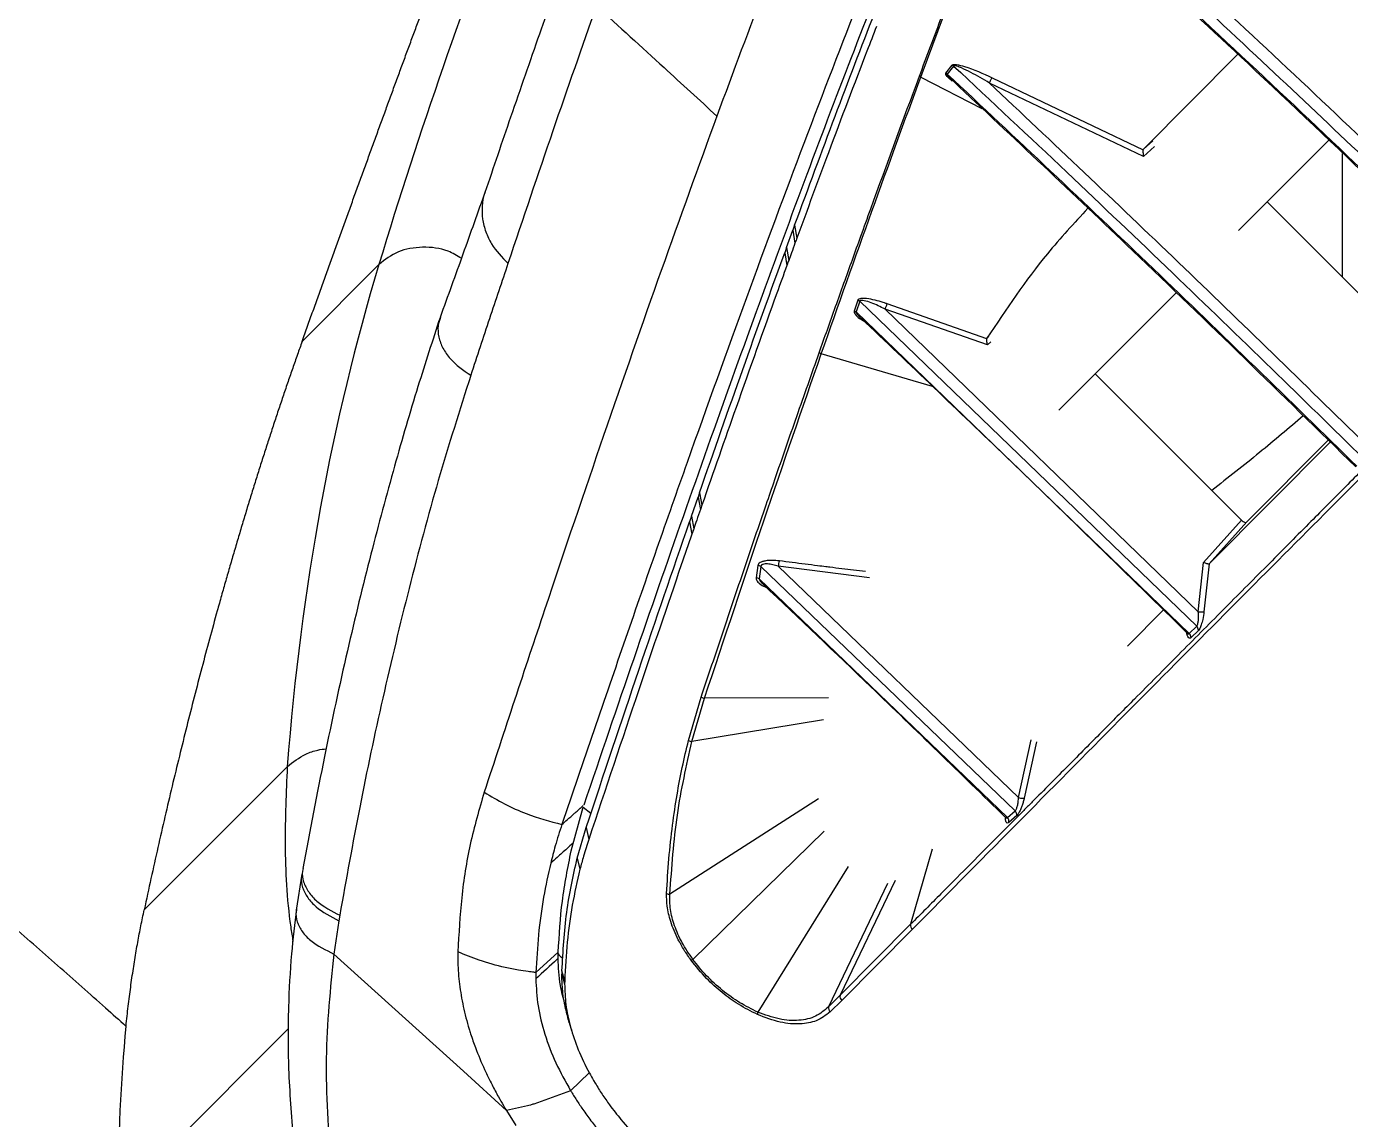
# Model space of a CAD drawing. Extents: x 525 to 613, y 487 to 635.
# Drawn here: x 590.82 to 595.82, y 575.03 to 579.16 of the extents above; entities that cross this region are included whole.
import ezdxf

# ---------------------------------------------------------------- set-up
doc = ezdxf.new("R2010")
doc.units = 0
doc.header["$MEASUREMENT"] = 0
doc.layers.add('1', color=4, linetype='Continuous')
doc.layers.add('STD TEST', color=3, linetype='Continuous')

# ---------------------------------------------------------------- blocks, each defined once
blk = doc.blocks.new('2023 VANGUARD')
at = {"layer": '1', "color": 3, "linetype": 'Continuous', "lineweight": 25}
for p, q in [((26.0819, -13.9945), (26.439, -13.6353)), ((25.3354, -13.7067), (25.3594, -13.6764)), ((25.3643, -13.6798), (25.3405, -13.71)), ((25.3643, -13.6798), (25.3594, -13.6764)), ((25.2402, -13.7213), (25.4716, -13.8398)), ((26.0819, -14.0213), (25.4995, -13.744)), ((25.51, -13.7242), (26.0809, -13.9961)), ((26.117, -13.9628), (26.0819, -13.9945)), ((26.7814, -13.9611), (26.4412, -14.3013)), ((26.0809, -13.9961), (26.0819, -13.9945)), ((26.1237, -13.9836), (26.0819, -14.0213)), ((26.8336, -14.011), (26.8336, -14.4769)), ((26.5494, -14.1931), (27.1012, -14.7441)), ((24.7325, -14.3659), (24.7564, -14.3004)), ((24.7632, -14.2818), (24.7564, -14.3004)), ((24.7564, -14.3004), (24.7645, -14.3495)), ((24.7632, -14.2818), (24.7713, -14.3309)), ((24.7325, -14.3659), (24.7255, -14.3853)), ((24.7325, -14.3659), (24.7407, -14.4148)), ((24.7255, -14.3853), (24.7336, -14.4342)), ((23.1913, -14.43), (22.901, -14.7203)), ((25.0019, -14.5652), (24.9883, -14.6057)), ((26.2059, -14.5366), (25.762, -14.9804)), ((25.0093, -14.5688), (24.9959, -14.6093)), ((26.2555, -15.8245), (24.9959, -14.6093)), ((25.0093, -14.5688), (26.2833, -15.7973)), ((26.2893, -15.7422), (25.105, -14.5984)), ((25.4922, -14.7339), (25.105, -14.5984)), ((25.4897, -14.7102), (25.113, -14.5786)), ((25.4897, -14.7102), (25.4902, -14.7087)), ((25.497, -14.7023), (25.4902, -14.7087)), ((25.285, -14.8913), (24.8641, -14.7672)), ((25.4922, -14.7339), (25.5044, -14.7224)), ((25.8993, -14.8432), (26.453, -15.3961)), ((26.7885, -15.1012), (26.3311, -15.5611)), ((26.4735, -15.403), (26.7809, -15.0938)), ((24.3727, -15.3816), (24.3978, -15.3092)), ((24.4035, -15.2928), (24.3978, -15.3092)), ((24.3978, -15.3092), (24.4068, -15.3561)), ((24.4035, -15.2928), (24.4125, -15.3398)), ((24.3727, -15.3816), (24.3656, -15.4024)), ((24.3656, -15.4024), (24.3746, -15.4491)), ((24.3727, -15.3816), (24.3818, -15.4284)), ((26.453, -15.3961), (26.3091, -15.5558)), ((26.3311, -15.5611), (26.4735, -15.403)), ((24.6241, -15.5674), (24.6172, -15.6139)), ((26.2893, -15.7422), (26.3091, -15.5558)), ((26.3301, -15.5618), (26.3109, -15.7422)), ((26.3311, -15.5611), (26.3301, -15.5618)), ((24.6358, -15.5712), (24.6291, -15.6177)), ((25.5674, -16.5203), (24.6291, -15.6177)), ((24.6358, -15.5712), (25.5966, -16.4951)), ((25.6095, -16.4446), (24.7012, -15.5704)), ((25.0462, -15.6137), (24.7012, -15.5704)), ((24.6395, -15.6334), (24.645, -15.6379)), ((26.1577, -15.7355), (26.0213, -15.8728)), ((26.2555, -15.8245), (26.2833, -15.7973)), ((26.2897, -15.8128), (26.2619, -15.84)), ((24.362, -16.2289), (24.4101, -16.0645)), ((24.3747, -16.2328), (24.4226, -16.0688)), ((24.8907, -16.068), (24.4226, -16.0688)), ((24.8728, -16.1503), (24.3747, -16.2328)), ((25.6095, -16.4446), (25.6575, -16.2258)), ((25.678, -16.2339), (25.6314, -16.4463)), ((22.3038, -16.8688), (22.8446, -16.3279)), ((24.8539, -16.449), (24.2914, -16.8096)), ((23.9184, -16.6458), (23.9642, -16.4811)), ((23.9642, -16.4811), (23.9932, -16.5029)), ((25.5591, -16.5181), (25.5594, -16.5174)), ((25.5674, -16.5203), (25.5966, -16.4951)), ((25.6027, -16.5129), (25.5734, -16.5384)), ((25.6083, -16.5063), (25.6027, -16.5129)), ((23.9411, -16.673), (23.9747, -16.5582)), ((23.9747, -16.5582), (23.9848, -16.6024)), ((24.8754, -16.5714), (24.3782, -17.0562)), ((25.2835, -16.6392), (25.2017, -16.9236)), ((23.9411, -16.673), (23.9515, -16.7155)), ((24.9662, -16.705), (24.6238, -17.2555)), ((22.9001, -16.7343), (22.879, -16.8704)), ((25.1149, -16.7689), (24.8912, -17.2356)), ((25.1429, -16.7574), (24.9349, -17.1918)), ((23.0397, -16.91), (23.021, -17.0358)), ((23.0432, -16.8896), (23.0397, -16.9101)), ((25.2017, -16.9236), (24.9349, -17.1918)), ((25.208, -16.9428), (24.9412, -17.2111)), ((23.021, -17.0358), (23.5113, -17.4781)), ((23.8694, -17.0293), (23.7849, -17.1056)), ((23.8689, -17.0529), (23.8691, -17.0357)), ((23.8691, -17.0357), (23.8693, -17.0293)), ((23.8832, -17.0997), (23.883, -17.1117)), ((23.883, -17.1117), (23.8934, -17.1483)), ((23.8938, -17.1369), (23.8832, -17.0997)), ((23.8938, -17.1369), (23.8934, -17.1483)), ((24.9349, -17.1918), (24.8912, -17.2356)), ((24.9412, -17.2111), (24.8976, -17.2545)), ((22.2613, -17.906), (22.8496, -17.3178)), ((23.9109, -17.2952), (23.9197, -17.3252)), ((23.5113, -17.4782), (23.6738, -17.6278)), ((23.9163, -17.5525), (23.9869, -17.4853)), ((24.0029, -17.5138), (24.009, -17.524)), ((23.9163, -17.5525), (23.7772, -17.6028)), ((23.7534, -17.6097), (23.6739, -17.6278)), ((23.6739, -17.6278), (23.7096, -17.6836))]:
    blk.add_line(p, q, dxfattribs=at)
for centre, radius, start, end in [((25.2484, -13.7009), 0.022, 232.1601, 248.3156), ((24.9957, -14.5869), 0.0226, 53.0343, 74.0041), ((24.8697, -14.7449), 0.0229, 233.2915, 255.8919), ((24.6231, -15.5903), 0.0229, 56.3594, 87.4641), ((24.78, -15.5759), 0.079, 160.9196, 176.0402), ((24.6164, -15.6368), 0.023, 56.3968, 87.9153), ((26.2999, -15.6852), 0.058, 259.4162, 280.9494), ((26.2688, -15.8124), 0.0209, 358.8646, 46.0788), ((26.241, -15.8396), 0.0209, 358.7507, 46.0381), ((24.4238, -16.0446), 0.0242, 235.4351, 267.1552), ((24.3752, -16.2082), 0.0246, 237.4162, 268.9373), ((25.5529, -16.5352), 0.0208, 351.1496, 45.6156), ((25.5821, -16.5099), 0.0208, 351.5924, 45.597), ((24.2903, -16.7837), 0.0259, 244.1175, 272.2485), ((25.2217, -16.9277), 0.0204, 168.3561, 227.7122), ((24.358, -17.0221), 0.0396, 289.9934, 300.5968), ((24.9549, -17.1959), 0.0204, 168.4478, 227.9018), ((24.6523, -17.2643), 0.0298, 162.6561, 180.2121), ((24.9115, -17.2392), 0.0206, 169.9714, 227.6493)]:
    blk.add_arc(centre, radius, start, end, dxfattribs=at)
for points, knots in [([(25.8465, -9.0489), (25.2701, -9.8287), (24.7592, -10.6695), (23.8728, -12.4658), (23.4974, -13.4212), (23.1913, -14.43)], [0, 0, 0, 0, 0.5, 0.5, 1, 1, 1, 1]), ([(24.0645, -9.2808), (23.9608, -9.3845), (23.7105, -9.6349), (23.2041, -10.1412), (22.8307, -10.5146), (22.4884, -10.8569), (22.1112, -11.234), (21.6394, -11.706), (21.1183, -12.2271), (20.6229, -12.7219), (20.182, -13.1616), (19.7387, -13.604), (19.3372, -14.0052), (19.0318, -14.3113), (18.8546, -14.4892), (18.8251, -14.5188)], [0.1655323, 0.1655323, 0.1655323, 0.1655323, 0.3380159, 0.4190791, 0.4936517, 0.5371229, 0.5804459, 0.6577114, 0.7225202, 0.7651099, 0.8217711, 0.8604255, 0.896679, 0.9363084, 0.9441835, 0.9441835, 0.9441835, 0.9441835]), ([(33.089, -17.8555), (32.8469, -17.5345), (32.3652, -16.8957), (31.5863, -15.9847), (30.7889, -15.0999), (29.9669, -14.2414), (29.1318, -13.4082), (28.2861, -12.5963), (27.4201, -11.8141), (26.5231, -11.0565), (25.896, -10.586), (25.5807, -10.3493)], [0, 0, 0, 0, 0.113392, 0.225638, 0.337341, 0.448782, 0.560233, 0.669481, 0.778832, 0.888788, 1, 1, 1, 1]), ([(22.901, -14.7203), (22.9079, -14.7011), (22.9216, -14.6627), (22.9421, -14.6055), (22.9625, -14.5485), (22.9829, -14.4919), (23.0031, -14.4355), (23.0233, -14.3795), (23.0434, -14.3238), (23.0634, -14.2684), (23.0834, -14.2133), (23.1032, -14.1585), (23.123, -14.104), (23.1427, -14.0498), (23.1623, -13.996), (23.1818, -13.9424), (23.2012, -13.8892), (23.2206, -13.8362), (23.2399, -13.7836), (23.259, -13.7313), (23.2782, -13.6793), (23.2972, -13.6276), (23.3161, -13.5762), (23.335, -13.5252), (23.3538, -13.4744), (23.3724, -13.424), (23.3911, -13.3738), (23.4436, -13.2325), (23.5286, -13.0054), (23.6433, -12.7029), (23.754, -12.4144), (23.8609, -12.1399), (23.9636, -11.8795), (24.0623, -11.6333), (24.1566, -11.4015), (24.2258, -11.2343), (24.2727, -11.1223), (24.2991, -11.0597), (24.325, -10.9985), (24.3504, -10.9387), (24.3755, -10.8803), (24.4, -10.8233), (24.4241, -10.7677), (24.4477, -10.7136), (24.4709, -10.6608), (24.4936, -10.6094), (24.5158, -10.5595), (24.5376, -10.5109), (24.5517, -10.4796), (24.5587, -10.464)], [0, 0, 0, 0, 0.009625, 0.019248, 0.02887, 0.038491, 0.04811, 0.057728, 0.067345, 0.076961, 0.086576, 0.09619, 0.105804, 0.115417, 0.12503, 0.134643, 0.144255, 0.153867, 0.163479, 0.173092, 0.182704, 0.192317, 0.20193, 0.211544, 0.221158, 0.230774, 0.24039, 0.250007, 0.3126, 0.375111, 0.437567, 0.5, 0.562513, 0.624995, 0.687479, 0.749995, 0.76926, 0.788517, 0.807765, 0.827006, 0.846241, 0.86547, 0.884695, 0.903917, 0.923135, 0.942352, 0.961568, 0.980783, 1, 1, 1, 1]), ([(25.0131, -10.52), (25.0069, -10.5323), (24.9943, -10.5571), (24.9761, -10.5943), (24.9576, -10.6326), (24.9392, -10.6709), (24.921, -10.7094), (24.9029, -10.7478), (24.8751, -10.8075), (24.8379, -10.8888), (24.7887, -10.9985), (24.7389, -11.1121), (24.6887, -11.2285), (24.6431, -11.3359), (24.6022, -11.4335), (24.5661, -11.5206), (24.5332, -11.601), (24.5034, -11.6743), (24.4748, -11.745), (24.4418, -11.8274), (24.401, -11.9301), (24.3507, -12.0582), (24.2932, -12.2066), (24.228, -12.377), (24.155, -12.5709), (24.0754, -12.7854), (23.9894, -13.0211), (23.897, -13.2784), (23.7964, -13.5635), (23.6942, -13.8574), (23.6245, -14.0625), (23.592, -14.1581)], [0, 0, 0, 0, 0.0166596, 0.0337457, 0.0506396, 0.0672228, 0.0834782, 0.0994152, 0.1150349, 0.156358, 0.1952914, 0.2385274, 0.2783799, 0.3148522, 0.3445593, 0.3715701, 0.3958845, 0.4175029, 0.4367951, 0.4577147, 0.4882408, 0.5231368, 0.5624033, 0.6060386, 0.6540411, 0.7064099, 0.7597849, 0.8170411, 0.878178, 0.9432005, 1, 1, 1, 1]), ([(32.6165, -18.3278), (32.528, -18.1961), (32.3492, -17.9299), (32.0677, -17.5326), (31.7728, -17.1325), (31.4636, -16.7304), (31.1491, -16.3383), (30.7744, -15.8893), (30.3282, -15.3796), (29.7887, -14.7964), (29.285, -14.2806), (28.8367, -13.84), (28.4614, -13.4835), (28.0918, -13.1442), (27.7284, -12.8222), (27.3605, -12.5075), (26.9058, -12.1331), (26.3605, -11.7073), (25.7337, -11.2469), (25.3112, -10.9616), (25.103, -10.821)], [0, 0, 0, 0, 0.0447089, 0.0903487, 0.1369096, 0.1843794, 0.2327447, 0.2779544, 0.3484175, 0.4226792, 0.500679, 0.5505248, 0.5989031, 0.6457948, 0.691185, 0.7350623, 0.7815627, 0.8564232, 0.9292521, 1, 1, 1, 1]), ([(23.9674, -16.4716), (24.0306, -16.2857), (24.1578, -15.9114), (24.3441, -15.3756), (24.5286, -14.8555), (24.7105, -14.3554), (24.8903, -13.8742), (25.0633, -13.4259), (25.2272, -13.0148), (25.3785, -12.6467), (25.5192, -12.3149), (25.6499, -12.0156), (25.7301, -11.8388), (25.7696, -11.7518)], [0, 0, 0, 0, 0.091503, 0.184255, 0.278388, 0.373689, 0.469634, 0.56825, 0.660208, 0.749357, 0.835644, 0.919152, 1, 1, 1, 1]), ([(25.3212, -11.7464), (25.3137, -11.7633), (25.2974, -11.7999), (25.2708, -11.8603), (25.2401, -11.9303), (25.2052, -12.0108), (25.1659, -12.1025), (25.1222, -12.2053), (25.0711, -12.3269), (25.0163, -12.4591), (24.9615, -12.5931), (24.9141, -12.7103), (24.8772, -12.8024), (24.8471, -12.878), (24.821, -12.9439), (24.7935, -13.0138), (24.7658, -13.0847), (24.7379, -13.1565), (24.7098, -13.2293), (24.6814, -13.3031), (24.6024, -13.5097), (24.5309, -13.7026), (24.4691, -13.8691)], [0, 0, 0, 0, 0.030935, 0.0667, 0.107321, 0.152829, 0.203264, 0.258671, 0.317865, 0.392599, 0.457689, 0.513028, 0.558516, 0.58532, 0.61629, 0.647307, 0.678368, 0.709472, 0.740618, 0.771803, 0.803025, 1, 1, 1, 1]), ([(25.6808, -11.8312), (25.6523, -11.8942), (25.5667, -12.0835), (25.4135, -12.4349), (25.2183, -12.9009), (25.0128, -13.412), (24.8006, -13.9617), (24.5822, -14.5489), (24.3573, -15.1734), (24.1254, -15.8352), (23.9639, -16.3093), (23.8832, -16.5464)], [0, 0, 0, 0, 0.059176, 0.177548, 0.296142, 0.41451, 0.533071, 0.649435, 0.765798, 0.882899, 1, 1, 1, 1]), ([(25.2349, -13.7182), (25.2613, -13.6478), (25.3146, -13.5056), (25.3757, -13.3467), (25.4189, -13.2351), (25.4445, -13.1695), (25.4709, -13.1022), (25.5006, -13.0268), (25.5573, -12.8836), (25.6395, -12.6789), (25.7428, -12.4258), (25.8082, -12.2692), (25.8413, -12.1899)], [0, 0, 0, 0, 0.120873, 0.244065, 0.284059, 0.324432, 0.365184, 0.409718, 0.466942, 0.640184, 0.817851, 1, 1, 1, 1]), ([(25.2402, -13.7213), (25.2946, -13.5769), (25.4032, -13.2881), (25.5599, -12.892), (25.7099, -12.522), (25.8017, -12.3029), (25.8477, -12.1933)], [0, 0, 0, 0, 0.250004, 0.500005, 0.750004, 1, 1, 1, 1]), ([(27.9876, -14.0973), (27.762, -13.8814), (27.3107, -13.4497), (26.6197, -12.8172), (26.1485, -12.4079), (25.9128, -12.2033)], [0, 0, 0, 0, 0.333307, 0.666645, 1, 1, 1, 1]), ([(25.9553, -12.19), (26.3049, -12.4953), (27.0043, -13.1058), (27.676, -13.7473), (28.0119, -14.068)], [0, 0, 0, 0, 0.500027, 1, 1, 1, 1]), ([(25.9244, -12.2187), (25.9825, -12.2686), (26.101, -12.3704), (26.2716, -12.5193), (26.4296, -12.6586), (26.5656, -12.7796), (26.6797, -12.8819), (26.7757, -12.9685), (26.8736, -13.0573), (26.99, -13.1635), (27.138, -13.2995), (27.314, -13.4628), (27.5178, -13.654), (27.7443, -13.8687), (27.902, -14.0206), (27.9831, -14.0988)], [0, 0, 0, 0, 0.082324, 0.168171, 0.24373, 0.309001, 0.363984, 0.408679, 0.448132, 0.506134, 0.578198, 0.664321, 0.764503, 0.878744, 1, 1, 1, 1]), ([(28.0336, -14.0217), (27.7171, -13.7193), (27.084, -13.1145), (26.4267, -12.5368), (26.098, -12.2479)], [0, 0, 0, 0, 0.49994, 1, 1, 1, 1]), ([(27.4705, -14.6137), (27.1709, -14.3239), (26.5716, -13.7443), (25.9551, -13.1834), (25.6468, -12.9029)], [0, 0, 0, 0, 0.499975, 1, 1, 1, 1]), ([(25.6814, -12.8829), (25.8253, -13.013), (26.1027, -13.2639), (26.4984, -13.6311), (26.8603, -13.9724), (27.1891, -14.287), (27.3966, -14.4886), (27.4952, -14.5844)], [0, 0, 0, 0, 0.234114, 0.451177, 0.651175, 0.834112, 1, 1, 1, 1]), ([(25.668, -12.9283), (25.9385, -13.1741), (26.5478, -13.7276), (27.1397, -14.3), (27.4687, -14.6182)], [0, 0, 0, 0, 0.444049, 1, 1, 1, 1]), ([(27.5101, -14.5344), (27.234, -14.2672), (26.6818, -13.7329), (26.1151, -13.2142), (25.8317, -12.9548)], [0, 0, 0, 0, 0.499948, 1, 1, 1, 1]), ([(24.0136, -13.4532), (23.959, -13.6081), (23.8498, -13.9181), (23.7361, -14.2566), (23.6793, -14.4259)], [0, 0, 0, 0, 0.500085, 1, 1, 1, 1]), ([(24.0137, -13.4532), (24.099, -13.5306), (24.2513, -13.6687), (24.4026, -13.8078), (24.4691, -13.8691)], [0, 0, 0, 0, 0.56, 1, 1, 1, 1]), ([(24.7632, -14.2818), (24.8145, -14.1426), (24.9169, -13.8646), (25.0157, -13.608), (25.065, -13.4799)], [0, 0, 0, 0, 0.500855, 1, 1, 1, 1]), ([(25.0725, -13.5304), (25.0606, -13.5613), (25.0008, -13.7157), (24.9011, -13.9783), (24.8113, -14.2222), (24.7713, -14.3309)], [0, 0, 0, 0, 0.121704, 0.608564, 1, 1, 1, 1]), ([(25.3584, -13.7367), (25.3514, -13.7308), (25.3416, -13.7225), (25.3352, -13.7129), (25.3343, -13.7088), (25.3351, -13.7074), (25.3354, -13.7067)], [0, 0, 0, 0, 0.573248, 0.81123, 0.909361, 1, 1, 1, 1]), ([(25.3405, -13.71), (25.3397, -13.7094), (25.3381, -13.7081), (25.3363, -13.7071), (25.3354, -13.7067)], [0, 0, 0, 0, 0.508862, 1, 1, 1, 1]), ([(25.3405, -13.71), (25.3403, -13.7103), (25.3401, -13.7109), (25.3403, -13.7124), (25.3418, -13.7156), (25.3489, -13.7246), (25.3584, -13.732), (25.3657, -13.7376)], [0, 0, 0, 0, 0.041716, 0.085177, 0.17749, 0.378035, 1, 1, 1, 1]), ([(26.8888, -15.1922), (26.6332, -14.9426), (26.122, -14.4434), (25.601, -13.9545), (25.3405, -13.71)], [0, 0, 0, 0, 0.499983, 1, 1, 1, 1]), ([(25.3594, -13.6764), (25.36, -13.6759), (25.3613, -13.6747), (25.3664, -13.6736), (25.3807, -13.6745), (25.431, -13.6881), (25.4753, -13.7084), (25.51, -13.7242)], [0, 0, 0, 0, 0.029455, 0.060748, 0.136341, 0.324707, 1, 1, 1, 1]), ([(25.4995, -13.744), (25.4764, -13.7302), (25.4421, -13.7098), (25.4003, -13.6895), (25.3799, -13.6814), (25.3704, -13.6788), (25.3665, -13.6787), (25.365, -13.6791), (25.3646, -13.6795), (25.3643, -13.6798)], [0, 0, 0, 0, 0.516783, 0.77113, 0.893488, 0.950196, 0.975978, 0.988142, 1, 1, 1, 1]), ([(25.3643, -13.6798), (25.5073, -13.8134), (25.7849, -14.0729), (26.1852, -14.4548), (26.5593, -14.8156), (26.7989, -15.0501), (26.9147, -15.1634)], [0, 0, 0, 0, 0.273503, 0.531333, 0.773495, 1, 1, 1, 1]), ([(24.856, -14.7633), (24.8663, -14.7342), (24.8871, -14.6756), (24.9184, -14.588), (24.9499, -14.4999), (24.9817, -14.4112), (25.0155, -14.3175), (25.1013, -14.0801), (25.1741, -13.8828), (25.2349, -13.7182)], [0, 0, 0, 0, 0.0788519, 0.1589529, 0.240302, 0.3228981, 0.4067397, 0.5049215, 1, 1, 1, 1]), ([(24.8641, -14.7672), (24.9285, -14.5848), (25.0571, -14.22), (25.1792, -13.8876), (25.2402, -13.7213)], [0, 0, 0, 0, 0.499999, 1, 1, 1, 1]), ([(25.3645, -13.7388), (25.591, -13.9511), (26.103, -14.4312), (26.6052, -14.9215), (26.8853, -15.195)], [0, 0, 0, 0, 0.442311, 1, 1, 1, 1]), ([(25.4995, -13.744), (25.5004, -13.7419), (25.5023, -13.7379), (25.5052, -13.7322), (25.5079, -13.7273), (25.5093, -13.7253), (25.51, -13.7242)], [0, 0, 0, 0, 0.264061, 0.499998, 0.735937, 1, 1, 1, 1]), ([(26.9227, -15.1093), (26.6875, -14.8797), (26.2171, -14.4203), (25.7387, -13.9694), (25.4995, -13.744)], [0, 0, 0, 0, 0.499964, 1, 1, 1, 1]), ([(24.4691, -13.8691), (24.3994, -14.0608), (24.2601, -14.444), (24.0424, -15.0694), (23.82, -15.7244), (23.666, -16.1919), (23.5893, -16.4247)], [0, 0, 0, 0, 0.251744, 0.50322, 0.752639, 1, 1, 1, 1]), ([(26.0809, -13.9961), (26.0806, -13.9973), (26.0801, -13.9997), (26.0801, -14.0058), (26.0806, -14.0133), (26.0814, -14.0186), (26.0819, -14.0213)], [0, 0, 0, 0, 0.2195554, 0.4595192, 0.720358, 1, 1, 1, 1]), ([(23.593, -14.1545), (23.5652, -14.233), (23.5097, -14.3896), (23.4515, -14.55), (23.4224, -14.63)], [0, 0, 0, 0, 0.5010497, 1, 1, 1, 1]), ([(23.5926, -14.1584), (23.5919, -14.1596), (23.5835, -14.1748), (23.5814, -14.2094), (23.5814, -14.258), (23.5942, -14.3066), (23.6214, -14.3662), (23.656, -14.4021), (23.6786, -14.4254)], [0, 0, 0, 0, 0.013992, 0.18103, 0.351565, 0.522111, 0.689177, 1, 1, 1, 1]), ([(27.9872, -14.123), (27.9722, -14.138), (27.9409, -14.1694), (27.8908, -14.2197), (27.8353, -14.2754), (27.7743, -14.3367), (27.7075, -14.4038), (27.6311, -14.4805), (27.5522, -14.5598), (27.4726, -14.6397), (27.3981, -14.7145), (27.3248, -14.7882), (27.2628, -14.8505), (27.2117, -14.9019), (27.1688, -14.9451), (27.123, -14.9911), (27.0744, -15.04), (27.0229, -15.0918), (26.9443, -15.171), (26.8392, -15.2768), (26.6991, -15.4178), (26.5476, -15.5701), (26.3836, -15.735), (26.2169, -15.9025), (26.0853, -16.0348), (25.9901, -16.1305), (25.9304, -16.1905), (25.8685, -16.2528), (25.8042, -16.3175), (25.7376, -16.3845), (25.6826, -16.4398), (25.6401, -16.4825), (25.6041, -16.5188), (25.5559, -16.5672), (25.4903, -16.6332), (25.4089, -16.7151), (25.3114, -16.8132), (25.24, -16.8851), (25.2017, -16.9236)], [0, 0, 0, 0, 0.020725, 0.043459, 0.068203, 0.094956, 0.123719, 0.154491, 0.191833, 0.221797, 0.251605, 0.281257, 0.308509, 0.323986, 0.340419, 0.35781, 0.376156, 0.395459, 0.415718, 0.463883, 0.511317, 0.567458, 0.624789, 0.681766, 0.736941, 0.755717, 0.775071, 0.795005, 0.815518, 0.83661, 0.858281, 0.867298, 0.876345, 0.891857, 0.911979, 0.93671, 0.96605, 1, 1, 1, 1]), ([(27.9916, -14.1456), (27.8997, -14.2376), (27.7159, -14.4216), (27.4105, -14.7271), (27.0871, -15.0506), (26.7473, -15.3917), (26.3914, -15.7487), (26.0175, -16.1252), (25.6263, -16.5202), (25.3474, -16.8019), (25.208, -16.9428)], [0, 0, 0, 0, 0.1249883, 0.249985, 0.3749888, 0.4999978, 0.6250049, 0.7500086, 0.8750078, 1, 1, 1, 1]), ([(25.8721, -14.2176), (25.8199, -14.2738), (25.6794, -14.425), (25.5632, -14.5993), (25.4902, -14.7087)], [0, 0, 0, 0, 0.371774, 1, 1, 1, 1]), ([(23.5032, -14.4065), (23.4868, -14.3967), (23.4424, -14.3702), (23.3557, -14.3604), (23.2605, -14.3762), (23.2143, -14.4121), (23.1913, -14.43)], [0, 0, 0, 0, 0.164808, 0.443205, 0.721603, 1, 1, 1, 1]), ([(24.7645, -14.3495), (24.7601, -14.3617), (24.7521, -14.3834), (24.7442, -14.4052), (24.7407, -14.4148)], [0, 0, 0, 0, 0.560144, 1, 1, 1, 1]), ([(24.7713, -14.3309), (24.7704, -14.3335), (24.7681, -14.3397), (24.7658, -14.3459), (24.7645, -14.3495)], [0, 0, 0, 0, 0.414171, 1, 1, 1, 1]), ([(24.4035, -15.2928), (24.4583, -15.1356), (24.5675, -14.8225), (24.673, -14.5306), (24.7255, -14.3853)], [0, 0, 0, 0, 0.501907, 1, 1, 1, 1]), ([(24.7407, -14.4148), (24.7397, -14.4175), (24.7374, -14.4239), (24.735, -14.4304), (24.7336, -14.4342)], [0, 0, 0, 0, 0.409374, 1, 1, 1, 1]), ([(23.6793, -14.4259), (23.656, -14.4952), (23.6095, -14.6339), (23.5623, -14.7771), (23.5387, -14.8487)], [0, 0, 0, 0, 0.499942, 1, 1, 1, 1]), ([(24.7336, -14.4342), (24.721, -14.469), (24.6579, -14.6431), (24.5516, -14.9406), (24.4558, -15.2156), (24.4125, -15.3398)], [0, 0, 0, 0, 0.120542, 0.602754, 1, 1, 1, 1]), ([(22.1578, -17.2396), (22.1278, -17.2129), (22.0674, -17.1593), (21.9764, -17.079), (21.8846, -16.9983), (21.7921, -16.9174), (21.6988, -16.8362), (21.6047, -16.7548), (21.5098, -16.6731), (21.4142, -16.5911), (21.3178, -16.5089), (21.2206, -16.4264), (21.1226, -16.3437), (21.0238, -16.2608), (20.9243, -16.1777), (20.824, -16.0944), (20.7229, -16.0109), (20.621, -15.9271), (20.5183, -15.8432), (20.3691, -15.7219), (20.1902, -15.5778), (19.9986, -15.4252), (19.871, -15.3244), (19.7692, -15.2441), (19.6674, -15.1641), (19.5352, -15.0607), (19.3941, -14.9511), (19.2525, -14.842), (19.1105, -14.7336), (18.9681, -14.6257), (18.8728, -14.5544), (18.8251, -14.5188)], [0, 0, 0, 0, 0.027947, 0.056074, 0.084381, 0.112868, 0.141537, 0.170385, 0.199414, 0.228622, 0.258008, 0.287574, 0.317318, 0.347239, 0.377337, 0.407612, 0.438063, 0.46869, 0.499491, 0.530467, 0.60275, 0.659711, 0.701369, 0.716217, 0.750206, 0.7918, 0.833406, 0.87505, 0.91669, 0.958347, 1, 1, 1, 1]), ([(25.113, -14.5786), (25.1112, -14.578), (25.1063, -14.5763), (25.0912, -14.5713), (25.0671, -14.5644), (25.0415, -14.5593), (25.0236, -14.5579), (25.0136, -14.5584), (25.007, -14.5601), (25.0032, -14.5625), (25.0024, -14.5643), (25.0019, -14.5652)], [0, 0, 0, 0, 0.046328, 0.125158, 0.380703, 0.6438, 0.745105, 0.830861, 0.908664, 0.954775, 1, 1, 1, 1]), ([(25.105, -14.5984), (25.0877, -14.5899), (25.0621, -14.5773), (25.0311, -14.5672), (25.0175, -14.5651), (25.0127, -14.5657), (25.0109, -14.5664), (25.0097, -14.5674), (25.0094, -14.5684), (25.0093, -14.5688)], [0, 0, 0, 0, 0.52764, 0.781409, 0.897558, 0.924308, 0.949946, 0.974914, 1, 1, 1, 1]), ([(24.9883, -14.6057), (24.9882, -14.6075), (24.988, -14.6115), (24.9943, -14.6212), (25.0094, -14.6358), (25.0284, -14.6456), (25.0393, -14.6512)], [0, 0, 0, 0, 0.11687, 0.25137, 0.569128, 1, 1, 1, 1]), ([(24.9883, -14.6057), (24.9897, -14.6061), (24.9924, -14.607), (24.9947, -14.6086), (24.9959, -14.6093)], [0, 0, 0, 0, 0.5, 1, 1, 1, 1]), ([(24.9959, -14.6093), (24.9961, -14.6107), (24.9964, -14.6134), (25.0008, -14.6196), (25.0066, -14.6262), (25.0126, -14.6309), (25.0148, -14.6327)], [0, 0, 0, 0, 0.170203, 0.355796, 0.750756, 1, 1, 1, 1]), ([(25.113, -14.5786), (25.1124, -14.5798), (25.1112, -14.5819), (25.1091, -14.5868), (25.107, -14.5924), (25.1056, -14.5963), (25.105, -14.5984)], [0, 0, 0, 0, 0.264379, 0.502425, 0.737698, 1, 1, 1, 1]), ([(23.4223, -14.6309), (23.3943, -14.7169), (23.3349, -14.8991), (23.2477, -15.1969), (23.1583, -15.5291), (23.0697, -15.8948), (22.9832, -16.2898), (22.9307, -16.5707), (22.9042, -16.7126)], [0, 0, 0, 0, 0.137433, 0.290993, 0.454662, 0.628417, 0.812216, 1, 1, 1, 1]), ([(23.4236, -14.6304), (23.4204, -14.6404), (23.4128, -14.6639), (23.4157, -14.7042), (23.4316, -14.7471), (23.4686, -14.8), (23.5107, -14.8292), (23.5387, -14.8487)], [0, 0, 0, 0, 0.129736, 0.304202, 0.478676, 0.6534, 1, 1, 1, 1]), ([(25.0144, -14.6331), (25.1983, -14.8078), (25.6133, -15.2023), (26.0226, -15.6028), (26.2505, -15.8259)], [0, 0, 0, 0, 0.4429753, 1, 1, 1, 1]), ([(25.4922, -14.7339), (25.4917, -14.7314), (25.4906, -14.7264), (25.4896, -14.7193), (25.4893, -14.7136), (25.4895, -14.7112), (25.4897, -14.7102)], [0, 0, 0, 0, 0.278413, 0.538369, 0.791255, 1, 1, 1, 1]), ([(22.901, -14.7203), (22.895, -14.7371), (22.8831, -14.7706), (22.8654, -14.8213), (22.8477, -14.8723), (22.8302, -14.9237), (22.8127, -14.9755), (22.7954, -15.0276), (22.7782, -15.0801), (22.7611, -15.133), (22.7441, -15.1862), (22.7272, -15.2398), (22.7104, -15.2938), (22.6937, -15.3481), (22.6771, -15.4028), (22.6607, -15.4579), (22.6443, -15.5133), (22.6281, -15.5691), (22.612, -15.6252), (22.5959, -15.6817), (22.5754, -15.7552), (22.5505, -15.846), (22.5214, -15.9547), (22.4927, -16.0647), (22.4645, -16.1759), (22.4366, -16.2883), (22.4092, -16.4019), (22.3822, -16.5168), (22.3556, -16.6329), (22.3294, -16.7501), (22.3123, -16.8292), (22.3038, -16.8688)], [0, 0, 0, 0, 0.026136, 0.052291, 0.078464, 0.104657, 0.13087, 0.157101, 0.183353, 0.209625, 0.235917, 0.26223, 0.288563, 0.314917, 0.341292, 0.367688, 0.394105, 0.420545, 0.447005, 0.473488, 0.499993, 0.549704, 0.599474, 0.649306, 0.6992, 0.749159, 0.799185, 0.849279, 0.899445, 0.949684, 1, 1, 1, 1]), ([(24.4101, -16.0645), (24.4236, -16.0239), (24.4509, -15.9424), (24.4916, -15.821), (24.5324, -15.6998), (24.5734, -15.5787), (24.6145, -15.4579), (24.6528, -15.3458), (24.7053, -15.1934), (24.7724, -15.0001), (24.8279, -14.843), (24.856, -14.7633)], [0, 0, 0, 0, 0.0884427, 0.1777147, 0.2678178, 0.3587541, 0.4505264, 0.5431366, 0.6168442, 0.8054801, 1, 1, 1, 1]), ([(24.4226, -16.0688), (24.498, -15.8419), (24.6489, -15.3881), (24.7924, -14.9742), (24.8641, -14.7672)], [0, 0, 0, 0, 0.500001, 1, 1, 1, 1]), ([(23.5386, -14.8488), (23.4971, -14.9798), (23.4149, -15.2386), (23.305, -15.6477), (23.2061, -16.0606), (23.1182, -16.4724), (23.0678, -16.7528), (23.0432, -16.8896)], [0, 0, 0, 0, 0.212679, 0.420297, 0.622338, 0.815746, 1, 1, 1, 1]), ([(26.686, -15.0019), (26.6315, -15.0485), (26.5188, -15.1448), (26.401, -15.2363), (26.3403, -15.2835)], [0, 0, 0, 0, 0.4844068, 1, 1, 1, 1]), ([(24.4068, -15.3561), (24.4021, -15.3696), (24.3938, -15.3936), (24.3854, -15.4178), (24.3818, -15.4284)], [0, 0, 0, 0, 0.560152, 1, 1, 1, 1]), ([(24.4125, -15.3398), (24.4115, -15.3425), (24.4096, -15.3479), (24.4077, -15.3534), (24.4068, -15.3561)], [0, 0, 0, 0, 0.4999999, 1, 1, 1, 1]), ([(23.9747, -16.5582), (24.0415, -16.3576), (24.1746, -15.9585), (24.3021, -15.5871), (24.3656, -15.4024)], [0, 0, 0, 0, 0.502697, 1, 1, 1, 1]), ([(26.453, -15.3961), (26.4549, -15.3978), (26.4587, -15.4012), (26.4648, -15.4041), (26.4703, -15.4051), (26.4724, -15.4037), (26.4735, -15.403)], [0, 0, 0, 0, 0.2452183, 0.4926336, 0.7435212, 1, 1, 1, 1]), ([(24.3746, -15.4491), (24.3613, -15.4877), (24.2948, -15.6806), (24.1665, -16.0576), (24.0478, -16.4135), (23.9848, -16.6024)], [0, 0, 0, 0, 0.105018, 0.525131, 1, 1, 1, 1]), ([(24.3818, -15.4284), (24.3808, -15.4313), (24.3784, -15.4382), (24.376, -15.4451), (24.3746, -15.4491)], [0, 0, 0, 0, 0.415386, 1, 1, 1, 1]), ([(26.513, -18.2461), (26.6532, -18.1059), (26.9335, -17.8256), (27.3264, -17.4323), (27.7009, -17.0565), (28.0561, -16.6987), (28.3947, -16.3564), (28.7162, -16.0311), (29.0196, -15.7236), (29.2022, -15.5384), (29.2936, -15.4458)], [0, 0, 0, 0, 0.124992, 0.249991, 0.374994, 0.500001, 0.625009, 0.750013, 0.875011, 1, 1, 1, 1]), ([(26.5322, -18.2523), (26.5673, -18.217), (26.6309, -18.1532), (26.715, -18.0689), (26.7787, -18.005), (26.8225, -17.961), (26.8484, -17.9349), (26.8726, -17.9106), (26.9016, -17.8815), (26.9397, -17.8432), (26.9776, -17.8051), (27.0207, -17.7618), (27.0656, -17.7167), (27.1155, -17.6666), (27.1678, -17.6141), (27.2275, -17.554), (27.2907, -17.4906), (27.3642, -17.4167), (27.4445, -17.3359), (27.5308, -17.2492), (27.6221, -17.1574), (27.7134, -17.0656), (27.8058, -16.9726), (27.897, -16.8809), (27.9887, -16.7887), (28.0838, -16.693), (28.1793, -16.5968), (28.2811, -16.4944), (28.3853, -16.3895), (28.4902, -16.2838), (28.5929, -16.1805), (28.693, -16.0795), (28.8508, -15.9205), (29.0649, -15.7043), (29.2314, -15.536), (29.3162, -15.4502)], [0, 0, 0, 0, 0.031102, 0.056282, 0.075541, 0.088878, 0.096293, 0.099337, 0.111164, 0.122963, 0.134733, 0.146474, 0.1633, 0.177064, 0.193684, 0.213162, 0.234458, 0.254875, 0.284974, 0.313681, 0.340995, 0.377161, 0.406953, 0.436616, 0.472631, 0.504105, 0.538698, 0.576408, 0.616164, 0.655115, 0.695362, 0.734534, 0.772763, 0.884269, 1, 1, 1, 1]), ([(24.7054, -15.55), (24.6963, -15.5491), (24.6791, -15.5475), (24.6569, -15.5489), (24.6418, -15.5523), (24.6325, -15.5563), (24.626, -15.5613), (24.6247, -15.5654), (24.6241, -15.5674)], [0, 0, 0, 0, 0.278579, 0.527571, 0.666361, 0.773055, 0.88635, 1, 1, 1, 1]), ([(24.7012, -15.5704), (24.6945, -15.5683), (24.6813, -15.5643), (24.6642, -15.5616), (24.6513, -15.5614), (24.6441, -15.5625), (24.6397, -15.5644), (24.6372, -15.5663), (24.6358, -15.5686), (24.6358, -15.5703), (24.6358, -15.5712)], [0, 0, 0, 0, 0.271275, 0.53459, 0.660596, 0.779455, 0.835821, 0.890462, 0.944666, 1, 1, 1, 1]), ([(25.0311, -15.5905), (25.0161, -15.5887), (24.9711, -15.5834), (24.9244, -15.5777), (24.8894, -15.5734), (24.8741, -15.5714), (24.8449, -15.5678), (24.7862, -15.5604), (24.7379, -15.5542), (24.7054, -15.55)], [0, 0, 0, 0, 0.137135, 0.413909, 0.430137, 0.459079, 0.555105, 0.699814, 1, 1, 1, 1]), ([(26.3301, -15.5618), (26.3293, -15.5619), (26.3274, -15.562), (26.3225, -15.561), (26.3162, -15.5589), (26.3116, -15.557), (26.3091, -15.5558)], [0, 0, 0, 0, 0.224117, 0.48317, 0.706063, 1, 1, 1, 1]), ([(24.6172, -15.6139), (24.6176, -15.6173), (24.6186, -15.6252), (24.6316, -15.637), (24.6447, -15.6461), (24.6554, -15.6498), (24.6572, -15.6505)], [0, 0, 0, 0, 0.229068, 0.527944, 0.918676, 1, 1, 1, 1]), ([(24.6291, -15.6177), (24.6298, -15.62), (24.6314, -15.6249), (24.6356, -15.6302), (24.6389, -15.6329), (24.6395, -15.6334)], [0, 0, 0, 0, 0.426365, 0.887334, 1, 1, 1, 1]), ([(24.6445, -15.6384), (24.7805, -15.7675), (25.0872, -16.0587), (25.3903, -16.3539), (25.559, -16.5182)], [0, 0, 0, 0, 0.443222, 1, 1, 1, 1]), ([(26.2833, -15.7973), (26.2841, -15.7963), (26.2857, -15.7943), (26.2881, -15.7869), (26.29, -15.7749), (26.2907, -15.7587), (26.2898, -15.7478), (26.2893, -15.7422)], [0, 0, 0, 0, 0.1127796, 0.2301965, 0.4777307, 0.7365935, 1, 1, 1, 1]), ([(26.3109, -15.7422), (26.3096, -15.7519), (26.3072, -15.7693), (26.3011, -15.7912), (26.2952, -15.8059), (26.2914, -15.8107), (26.2897, -15.8128)], [0, 0, 0, 0, 0.34301, 0.612848, 0.825423, 1, 1, 1, 1]), ([(26.2619, -15.84), (26.2606, -15.8411), (26.2578, -15.8431), (26.2535, -15.8422), (26.2494, -15.8364), (26.2468, -15.8293), (26.2463, -15.8239), (26.2462, -15.8233)], [0, 0, 0, 0, 0.1822951, 0.3727388, 0.6696717, 0.9666404, 1, 1, 1, 1]), ([(26.2468, -15.8214), (26.2479, -15.8229), (26.2498, -15.8255), (26.2529, -15.8262), (26.2546, -15.8251), (26.2555, -15.8245)], [0, 0, 0, 0, 0.394629, 0.703428, 1, 1, 1, 1]), ([(22.8446, -16.3279), (22.8666, -16.3105), (22.9004, -16.2836), (22.9545, -16.2648), (22.9815, -16.2613), (22.9919, -16.26)], [0, 0, 0, 0, 0.531903, 0.818235, 1, 1, 1, 1]), ([(24.2791, -16.807), (24.2816, -16.7632), (24.2867, -16.6754), (24.3004, -16.5511), (24.3176, -16.436), (24.3377, -16.3293), (24.3538, -16.2625), (24.362, -16.2289)], [0, 0, 0, 0, 0.214249, 0.429539, 0.629103, 0.813522, 1, 1, 1, 1]), ([(24.2914, -16.8096), (24.2987, -16.7083), (24.3133, -16.5057), (24.3543, -16.3237), (24.3747, -16.2328)], [0, 0, 0, 0, 0.500012, 1, 1, 1, 1]), ([(22.8446, -16.3279), (22.8404, -16.425), (22.8322, -16.6192), (22.8433, -16.8424), (22.8632, -16.9699), (22.8661, -16.9882)], [0, 0, 0, 0, 0.4613326, 0.9226048, 1, 1, 1, 1]), ([(23.5893, -16.4247), (23.5705, -16.4895), (23.5336, -16.6163), (23.501, -16.8187), (23.4936, -16.9589), (23.4899, -17.0276)], [0, 0, 0, 0, 0.347929, 0.680175, 1, 1, 1, 1]), ([(23.5893, -16.4247), (23.6148, -16.4396), (23.6659, -16.4695), (23.7632, -16.5143), (23.8377, -16.5342), (23.8832, -16.5464)], [0, 0, 0, 0, 0.280279, 0.560803, 1, 1, 1, 1]), ([(25.5966, -16.4951), (25.5975, -16.4942), (25.5993, -16.4924), (25.6026, -16.4861), (25.6061, -16.4753), (25.6089, -16.4601), (25.6093, -16.4498), (25.6095, -16.4446)], [0, 0, 0, 0, 0.11568, 0.234753, 0.482714, 0.739823, 1, 1, 1, 1]), ([(25.6095, -16.4446), (25.6119, -16.4452), (25.6166, -16.4463), (25.6229, -16.447), (25.6283, -16.4472), (25.6303, -16.4466), (25.6314, -16.4463)], [0, 0, 0, 0, 0.265706, 0.501577, 0.735601, 1, 1, 1, 1]), ([(25.6314, -16.4463), (25.6302, -16.451), (25.628, -16.4602), (25.6236, -16.4744), (25.6199, -16.4828), (25.6181, -16.4871)], [0, 0, 0, 0, 0.329752, 0.656109, 1, 1, 1, 1]), ([(23.8832, -16.5464), (23.8899, -16.5405), (23.9053, -16.5267), (23.9219, -16.512), (23.942, -16.4942), (23.9534, -16.484), (23.9636, -16.4749)], [0, 0, 0, 0, 0.249245, 0.575383, 0.619017, 1, 1, 1, 1]), ([(25.5594, -16.5178), (25.5603, -16.5191), (25.5618, -16.5214), (25.5647, -16.5219), (25.5665, -16.5208), (25.5674, -16.5203)], [0, 0, 0, 0, 0.400854, 0.705608, 1, 1, 1, 1]), ([(25.5734, -16.5384), (25.5712, -16.5397), (25.567, -16.5422), (25.5628, -16.5378), (25.5604, -16.5303), (25.5609, -16.5216), (25.5611, -16.5182)], [0, 0, 0, 0, 0.271183, 0.514092, 0.808652, 1, 1, 1, 1]), ([(25.6181, -16.4871), (25.6172, -16.4895), (25.6141, -16.4972), (25.6107, -16.5026), (25.6083, -16.5063)], [0, 0, 0, 0, 0.299246, 1, 1, 1, 1]), ([(23.8832, -16.5464), (23.8745, -16.5731), (23.859, -16.6209), (23.8464, -16.6708), (23.8408, -16.6927)], [0, 0, 0, 0, 0.559987, 1, 1, 1, 1]), ([(23.9253, -16.6168), (23.9176, -16.6238), (23.8974, -16.6419), (23.8692, -16.6672), (23.8488, -16.6856), (23.8408, -16.6927)], [0, 0, 0, 0, 0.274345, 0.71681, 1, 1, 1, 1]), ([(23.9848, -16.6024), (23.9814, -16.6129), (23.9745, -16.6339), (23.9632, -16.6714), (23.9559, -16.6989), (23.9515, -16.7155)], [0, 0, 0, 0, 0.284318, 0.568636, 1, 1, 1, 1]), ([(23.8694, -17.0293), (23.8732, -16.9641), (23.8811, -16.831), (23.9058, -16.7084), (23.9184, -16.6458)], [0, 0, 0, 0, 0.489258, 1, 1, 1, 1]), ([(22.9053, -16.7129), (22.9043, -16.7163), (22.8996, -16.7322), (22.9048, -16.7631), (22.9235, -16.8019), (22.966, -16.8489), (23.0124, -16.8733), (23.0433, -16.8895)], [0, 0, 0, 0, 0.050818, 0.241161, 0.431518, 0.622292, 1, 1, 1, 1]), ([(23.8408, -16.6927), (23.8313, -16.7351), (23.8118, -16.8226), (23.793, -16.9605), (23.7876, -17.058), (23.7849, -17.1056)], [0, 0, 0, 0, 0.323849, 0.669228, 1, 1, 1, 1]), ([(23.8833, -17.0997), (23.8875, -17.0249), (23.8958, -16.8756), (23.926, -16.7405), (23.9411, -16.673)], [0, 0, 0, 0, 0.500676, 1, 1, 1, 1]), ([(23.9516, -16.7155), (23.9412, -16.7603), (23.9207, -16.849), (23.9014, -16.9899), (23.8963, -17.0878), (23.8938, -17.1369)], [0, 0, 0, 0, 0.33734, 0.668104, 1, 1, 1, 1]), ([(22.9014, -16.7346), (22.9005, -16.7377), (22.8958, -16.7535), (22.901, -16.7842), (22.9198, -16.823), (22.9625, -16.8696), (23.0089, -16.8939), (23.0397, -16.9101)], [0, 0, 0, 0, 0.047733, 0.239314, 0.430904, 0.621777, 1, 1, 1, 1]), ([(24.3716, -17.0594), (24.3626, -17.0466), (24.3446, -17.021), (24.3236, -16.9833), (24.3068, -16.9471), (24.2912, -16.9042), (24.2796, -16.8561), (24.2792, -16.8226), (24.2791, -16.807)], [0, 0, 0, 0, 0.14921, 0.299552, 0.43129, 0.563444, 0.79623, 1, 1, 1, 1]), ([(24.3782, -17.0562), (24.364, -17.0352), (24.3355, -16.9932), (24.3077, -16.9287), (24.2907, -16.866), (24.2911, -16.8284), (24.2914, -16.8096)], [0, 0, 0, 0, 0.250343, 0.500605, 0.750594, 1, 1, 1, 1]), ([(22.2351, -17.3084), (22.2364, -17.2957), (22.239, -17.2706), (22.2433, -17.2333), (22.2479, -17.1967), (22.2526, -17.1609), (22.2576, -17.1257), (22.2628, -17.0912), (22.2681, -17.0574), (22.2737, -17.0244), (22.2794, -16.9919), (22.2853, -16.9602), (22.2913, -16.9291), (22.2974, -16.8987), (22.3017, -16.8787), (22.3038, -16.8688)], [0, 0, 0, 0, 0.0838537, 0.1665585, 0.2481123, 0.328513, 0.4077589, 0.4858484, 0.5627801, 0.6385528, 0.7131655, 0.7866171, 0.8589072, 0.9300349, 1, 1, 1, 1]), ([(22.8798, -16.8646), (22.8729, -16.9214), (22.858, -17.0436), (22.8473, -17.2451), (22.8467, -17.4776), (22.8602, -17.6461), (22.8672, -17.735)], [0, 0, 0, 0, 0.203246, 0.437812, 0.703514, 1, 1, 1, 1]), ([(22.8799, -16.8698), (22.8794, -16.8714), (22.8753, -16.8856), (22.8809, -16.9142), (22.8996, -16.952), (22.9428, -16.9974), (22.9898, -17.0204), (23.021, -17.0358)], [0, 0, 0, 0, 0.026322, 0.221624, 0.41694, 0.61266, 1, 1, 1, 1]), ([(23.021, -17.0358), (23.0076, -17.1658), (22.9809, -17.4259), (22.9998, -17.704), (23.0093, -17.843)], [0, 0, 0, 0, 0.500075, 1, 1, 1, 1]), ([(23.4899, -17.0276), (23.4898, -17.0409), (23.4894, -17.0675), (23.4916, -17.1084), (23.4957, -17.1498), (23.5018, -17.1917), (23.5099, -17.2339), (23.52, -17.2765), (23.5297, -17.3111), (23.5415, -17.3488), (23.5594, -17.3997), (23.5863, -17.4642), (23.6165, -17.5263), (23.6408, -17.5715), (23.6594, -17.6039), (23.6699, -17.6212), (23.6739, -17.6278)], [0, 0, 0, 0, 0.0726934, 0.1449863, 0.2168353, 0.288196, 0.3591202, 0.4297583, 0.5002619, 0.5298733, 0.6146026, 0.7483619, 0.8418628, 0.9152169, 0.9680141, 1, 1, 1, 1]), ([(23.7849, -17.1056), (23.7849, -17.1056), (23.7849, -17.1056), (23.7848, -17.1056), (23.7846, -17.1056), (23.784, -17.1056), (23.7816, -17.1053), (23.7719, -17.1043), (23.7505, -17.1017), (23.7141, -17.096), (23.6516, -17.0836), (23.5737, -17.0618), (23.5166, -17.0385), (23.4899, -17.0276)], [0, 0, 0, 0, 0.000015, 0.000128, 0.000437, 0.001598, 0.006096, 0.023804, 0.094288, 0.212021, 0.377008, 0.709146, 1, 1, 1, 1]), ([(23.869, -17.053), (23.8679, -17.0539), (23.8398, -17.0793), (23.8116, -17.1049), (23.7844, -17.1294)], [0, 0, 0, 0, 0.0359131, 1, 1, 1, 1]), ([(23.895, -17.228), (23.8884, -17.2034), (23.8723, -17.1427), (23.8702, -17.0864), (23.8689, -17.0529)], [0, 0, 0, 0, 0.405983, 1, 1, 1, 1]), ([(23.8691, -17.0357), (23.873, -17.0403), (23.8785, -17.0469), (23.8852, -17.0508), (23.8872, -17.052)], [0, 0, 0, 0, 0.694932, 1, 1, 1, 1]), ([(24.6225, -17.2645), (24.5983, -17.2523), (24.5529, -17.2296), (24.4878, -17.182), (24.4257, -17.1266), (24.3904, -17.0827), (24.3716, -17.0594)], [0, 0, 0, 0, 0.259647, 0.487411, 0.727312, 1, 1, 1, 1]), ([(24.6238, -17.2555), (24.6011, -17.2443), (24.5554, -17.2221), (24.4896, -17.1743), (24.4284, -17.1191), (24.3949, -17.0772), (24.3782, -17.0562)], [0, 0, 0, 0, 0.249743, 0.499731, 0.749879, 1, 1, 1, 1]), ([(23.7848, -17.1056), (23.7847, -17.11), (23.7844, -17.1179), (23.7844, -17.1259), (23.7844, -17.1294)], [0, 0, 0, 0, 0.5599983, 1, 1, 1, 1]), ([(23.9111, -17.2954), (23.9061, -17.2775), (23.894, -17.2336), (23.8844, -17.1718), (23.8834, -17.1298), (23.883, -17.1117)], [0, 0, 0, 0, 0.281115, 0.690687, 1, 1, 1, 1]), ([(23.7844, -17.1294), (23.7862, -17.1632), (23.7897, -17.2305), (23.8166, -17.3381), (23.857, -17.4464), (23.8967, -17.5175), (23.9163, -17.5525)], [0, 0, 0, 0, 0.254349, 0.507213, 0.7567, 1, 1, 1, 1]), ([(23.8934, -17.1483), (23.8942, -17.1743), (23.8958, -17.2267), (23.9139, -17.311), (23.9435, -17.3979), (23.9755, -17.4659), (23.9976, -17.5045), (24.0029, -17.5138)], [0, 0, 0, 0, 0.228999, 0.462525, 0.691532, 0.925262, 1, 1, 1, 1]), ([(24.8976, -17.2545), (24.8812, -17.2671), (24.85, -17.291), (24.7839, -17.3026), (24.7082, -17.2971), (24.6517, -17.2756), (24.6225, -17.2645)], [0, 0, 0, 0, 0.261201, 0.495271, 0.739788, 1, 1, 1, 1]), ([(24.8912, -17.2356), (24.8759, -17.2486), (24.8453, -17.2747), (24.7806, -17.2895), (24.7057, -17.2855), (24.6511, -17.2655), (24.6238, -17.2555)], [0, 0, 0, 0, 0.249029, 0.498685, 0.749023, 1, 1, 1, 1]), ([(23.9163, -17.5525), (23.9235, -17.5644), (23.9381, -17.5881), (23.9541, -17.6115), (23.9621, -17.6231)], [0, 0, 0, 0, 0.499995, 1, 1, 1, 1]), ([(24.009, -17.524), (24.0175, -17.5378), (24.0346, -17.5654), (24.0666, -17.6114), (24.0917, -17.6428), (24.1063, -17.661)], [0, 0, 0, 0, 0.295477, 0.590966, 1, 1, 1, 1]), ([(23.7772, -17.6028), (23.7728, -17.6041), (23.7647, -17.6065), (23.7569, -17.6087), (23.7534, -17.6097)], [0, 0, 0, 0, 0.559843, 1, 1, 1, 1]), ([(23.9621, -17.6231), (23.9723, -17.6374), (23.9926, -17.666), (24.0151, -17.6937), (24.0263, -17.7075)], [0, 0, 0, 0, 0.49999, 1, 1, 1, 1]), ([(24.1063, -17.661), (24.1496, -17.7128), (24.2798, -17.8683), (24.5436, -18.1679), (24.7752, -18.407), (24.9116, -18.5478)], [0, 0, 0, 0, 0.170504, 0.511639, 1, 1, 1, 1])]:
    blk.add_open_spline(points, degree=3, knots=knots, dxfattribs=at)
for points in [[(23.1913, -14.43), (23.0132, -15.0171), (22.8972, -15.6517), (22.8446, -16.3279)], [(22.1578, -17.2396), (22.1836, -17.2625), (22.2093, -17.2855), (22.235, -17.3084)], [(22.235, -17.3084), (22.2139, -17.516), (22.2045, -17.7338), (22.2072, -17.9602)]]:
    blk.add_open_spline(points, degree=3, dxfattribs=at)
blk = doc.blocks.new('2026 Vanguard')
at = {"layer": 'STD TEST', "color": 1}
blk.add_blockref('2023 VANGUARD', (44.1613, 88.209), dxfattribs=at)

msp = doc.modelspace()

# ---------------------------------------------------------------- block references
at = {"layer": '1'}
msp.add_blockref('2026 Vanguard', (524.7985, 504.4821), dxfattribs=at)

doc.saveas('drawing.dxf')
